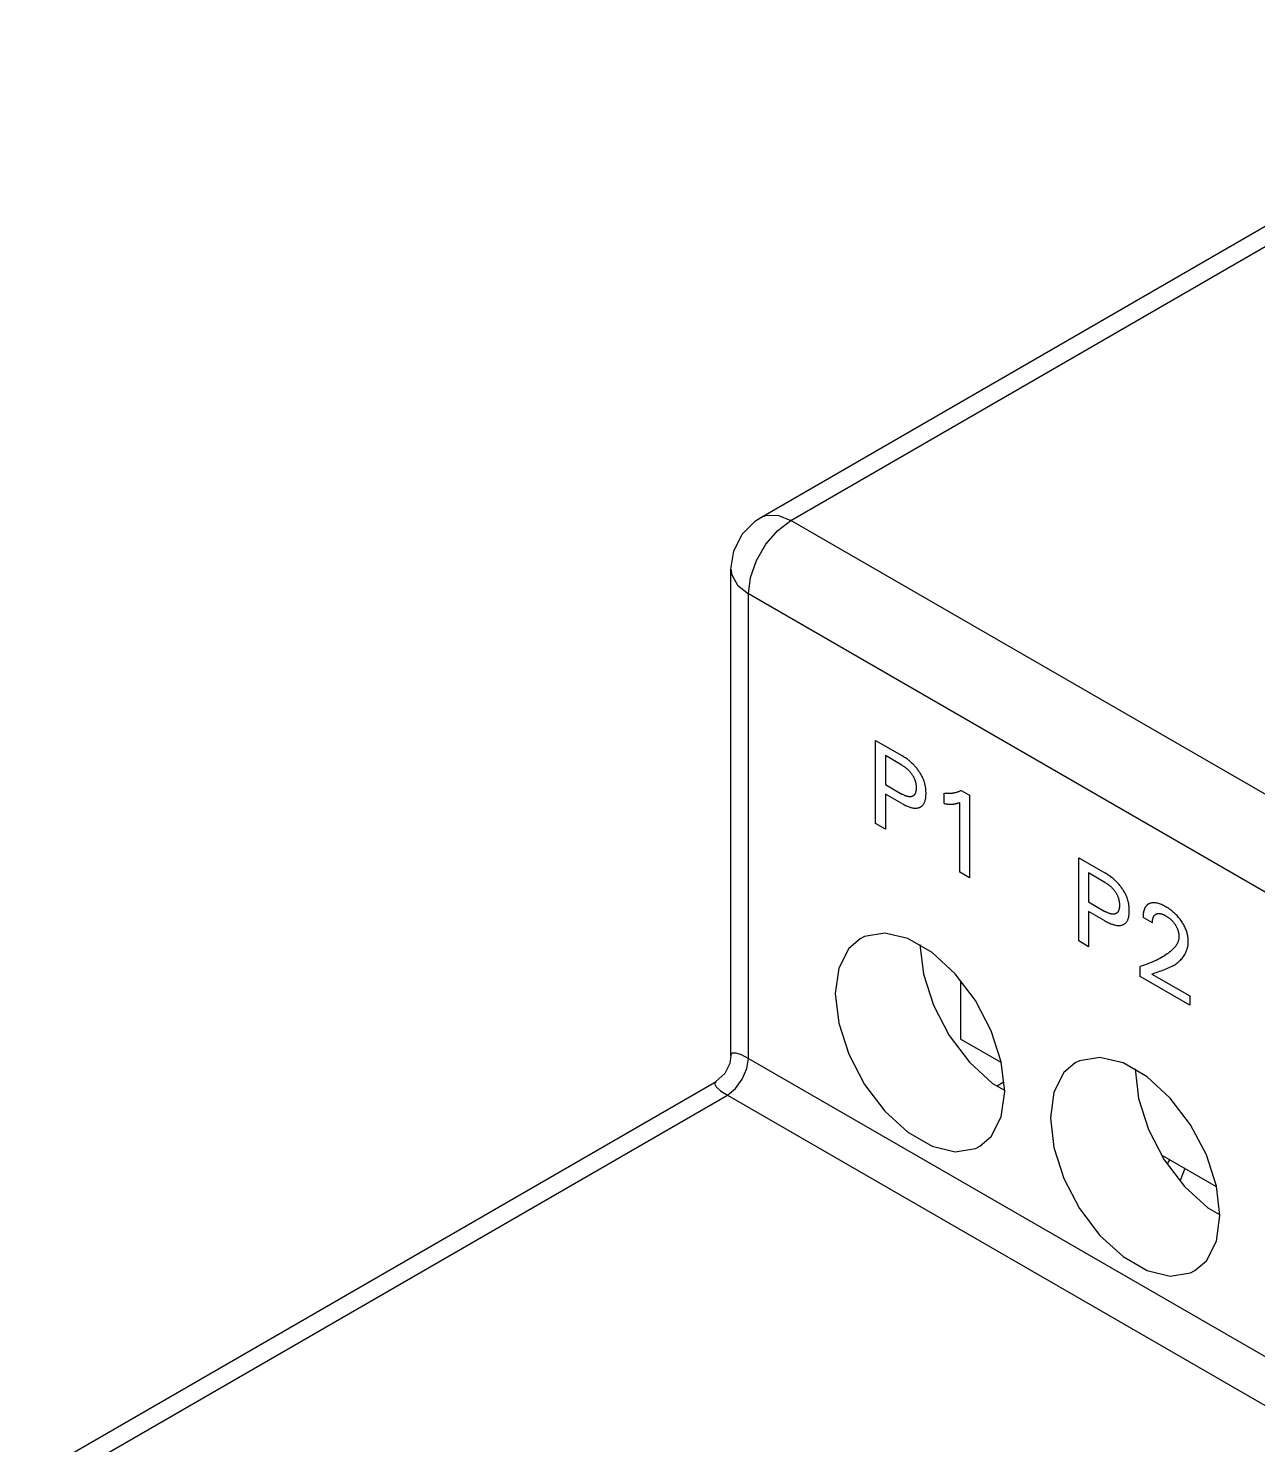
# Model space of a CAD drawing. Extents: x 0 to 420, y 0 to 297.
# Drawn here: x 171.71 to 192.24, y 201.88 to 225.53 of the extents above; entities that cross this region are included whole.
import ezdxf

# ---------------------------------------------------------------- set-up
doc = ezdxf.new("R2010")
doc.units = 0
doc.header["$LTSCALE"] = 23.1
doc.layers.add('40000_ISO', color=7, linetype='CONTINUOUS')

msp = doc.modelspace()

# ---------------------------------------------------------------- linework, layer by layer
at = {"layer": '40000_ISO', "color": 7, "linetype": 'CONTINUOUS'}
for p, q in [((183.942, 217.361), (198.084, 225.525)), ((184.442, 217.311), (198.584, 225.476)), ((183.631, 217.08), (183.855, 217.304)), ((183.855, 217.304), (183.943, 217.361)), ((183.943, 217.361), (184.026, 217.395)), ((184.026, 217.395), (184.223, 217.397)), ((184.223, 217.397), (184.442, 217.311)), ((184.223, 217.144), (184.442, 217.311)), ((208.131, 203.635), (184.442, 217.311)), ((183.49, 216.799), (183.631, 217.08)), ((184.026, 216.914), (184.223, 217.144)), ((183.869, 216.642), (184.026, 216.914)), ((183.442, 216.495), (183.49, 216.799)), ((183.769, 216.356), (183.869, 216.642)), ((183.442, 208.379), (183.442, 216.495)), ((183.442, 216.495), (183.455, 216.404)), ((183.455, 216.404), (183.551, 216.232)), ((183.735, 216.086), (183.769, 216.356)), ((183.551, 216.232), (183.735, 216.086)), ((183.735, 208.33), (183.735, 216.086)), ((207.423, 202.41), (183.735, 216.086)), ((185.857, 212.249), (185.857, 213.637)), ((185.857, 213.637), (186.294, 213.385)), ((186.021, 213.385), (186.021, 212.901)), ((186.294, 213.227), (186.021, 213.385)), ((186.31, 213.375), (186.294, 213.385)), ((186.325, 213.365), (186.31, 213.375)), ((186.341, 213.355), (186.325, 213.365)), ((186.357, 213.345), (186.341, 213.355)), ((186.373, 213.334), (186.357, 213.345)), ((186.389, 213.322), (186.373, 213.334)), ((186.405, 213.31), (186.389, 213.322)), ((186.417, 213.301), (186.405, 213.31)), ((186.429, 213.291), (186.417, 213.301)), ((186.441, 213.28), (186.429, 213.291)), ((186.453, 213.27), (186.441, 213.28)), ((186.294, 213.227), (186.303, 213.221)), ((186.303, 213.221), (186.313, 213.216)), ((186.313, 213.216), (186.323, 213.209)), ((186.323, 213.209), (186.332, 213.203)), ((186.332, 213.203), (186.342, 213.196)), ((186.342, 213.196), (186.351, 213.189)), ((186.351, 213.189), (186.361, 213.182)), ((186.361, 213.182), (186.368, 213.176)), ((186.368, 213.176), (186.375, 213.17)), ((186.375, 213.17), (186.383, 213.164)), ((186.383, 213.164), (186.39, 213.158)), ((186.39, 213.158), (186.397, 213.151)), ((186.397, 213.151), (186.404, 213.145)), ((186.404, 213.145), (186.411, 213.138)), ((186.411, 213.138), (186.418, 213.131)), ((186.418, 213.131), (186.424, 213.124)), ((186.424, 213.124), (186.43, 213.117)), ((186.43, 213.117), (186.436, 213.11)), ((186.436, 213.11), (186.442, 213.103)), ((186.442, 213.103), (186.448, 213.095)), ((186.448, 213.095), (186.454, 213.088)), ((186.465, 213.259), (186.453, 213.27)), ((186.454, 213.088), (186.459, 213.08)), ((186.459, 213.08), (186.465, 213.072)), ((186.476, 213.248), (186.465, 213.259)), ((186.465, 213.072), (186.47, 213.065)), ((186.47, 213.065), (186.475, 213.057)), ((186.475, 213.057), (186.479, 213.049)), ((186.488, 213.236), (186.476, 213.248)), ((186.479, 213.049), (186.484, 213.041)), ((186.484, 213.041), (186.488, 213.034)), ((186.5, 213.225), (186.488, 213.236)), ((186.51, 213.213), (186.5, 213.225)), ((186.52, 213.202), (186.51, 213.213)), ((186.531, 213.19), (186.52, 213.202)), ((186.541, 213.178), (186.531, 213.19)), ((186.551, 213.166), (186.541, 213.178)), ((186.56, 213.153), (186.551, 213.166)), ((186.57, 213.14), (186.56, 213.153)), ((186.579, 213.127), (186.57, 213.14)), ((186.588, 213.115), (186.579, 213.127)), ((186.596, 213.102), (186.588, 213.115)), ((186.604, 213.089), (186.596, 213.102)), ((186.612, 213.076), (186.604, 213.089)), ((186.619, 213.063), (186.612, 213.076)), ((186.626, 213.05), (186.619, 213.063)), ((186.633, 213.036), (186.626, 213.05)), ((186.021, 212.901), (186.294, 212.743)), ((186.488, 213.034), (186.493, 213.026)), ((186.493, 213.026), (186.497, 213.017)), ((186.497, 213.017), (186.501, 213.009)), ((186.501, 213.009), (186.504, 213.001)), ((186.504, 213.001), (186.508, 212.993)), ((186.508, 212.993), (186.511, 212.984)), ((186.511, 212.984), (186.514, 212.976)), ((186.514, 212.976), (186.517, 212.968)), ((186.517, 212.968), (186.519, 212.959)), ((186.519, 212.959), (186.522, 212.951)), ((186.522, 212.951), (186.524, 212.943)), ((186.524, 212.943), (186.526, 212.934)), ((186.526, 212.934), (186.528, 212.926)), ((186.528, 212.926), (186.53, 212.917)), ((186.53, 212.917), (186.531, 212.908)), ((186.531, 212.908), (186.532, 212.899)), ((186.532, 212.899), (186.533, 212.89)), ((186.533, 212.807), (186.532, 212.799)), ((186.533, 212.89), (186.534, 212.882)), ((186.534, 212.815), (186.533, 212.807)), ((186.534, 212.882), (186.535, 212.873)), ((186.535, 212.823), (186.534, 212.815)), ((186.535, 212.873), (186.535, 212.864)), ((186.535, 212.864), (186.536, 212.856)), ((186.536, 212.839), (186.535, 212.831)), ((186.535, 212.831), (186.535, 212.823)), ((186.536, 212.856), (186.536, 212.847)), ((186.536, 212.847), (186.536, 212.839)), ((186.64, 213.023), (186.633, 213.036)), ((186.646, 213.009), (186.64, 213.023)), ((186.652, 212.997), (186.646, 213.009)), ((186.657, 212.984), (186.652, 212.997)), ((186.661, 212.972), (186.657, 212.984)), ((186.666, 212.959), (186.661, 212.972)), ((186.67, 212.947), (186.666, 212.959)), ((186.674, 212.934), (186.67, 212.947)), ((186.678, 212.922), (186.674, 212.934)), ((186.681, 212.909), (186.678, 212.922)), ((186.684, 212.897), (186.681, 212.909)), ((186.687, 212.885), (186.684, 212.897)), ((186.69, 212.87), (186.687, 212.885)), ((186.692, 212.855), (186.69, 212.87)), ((186.694, 212.84), (186.692, 212.855)), ((186.696, 212.825), (186.694, 212.84)), ((186.698, 212.811), (186.696, 212.825)), ((186.699, 212.797), (186.698, 212.811)), ((186.021, 212.743), (186.021, 212.154)), ((186.294, 212.586), (186.021, 212.743)), ((186.303, 212.738), (186.294, 212.743)), ((186.294, 212.586), (186.31, 212.577)), ((186.313, 212.732), (186.303, 212.738)), ((186.31, 212.577), (186.326, 212.568)), ((186.323, 212.727), (186.313, 212.732)), ((186.332, 212.723), (186.323, 212.727)), ((186.342, 212.718), (186.332, 212.723)), ((186.352, 212.714), (186.342, 212.718)), ((186.361, 212.711), (186.352, 212.714)), ((186.369, 212.708), (186.361, 212.711)), ((186.376, 212.706), (186.369, 212.708)), ((186.383, 212.703), (186.376, 212.706)), ((186.39, 212.702), (186.383, 212.703)), ((186.398, 212.7), (186.39, 212.702)), ((186.405, 212.699), (186.398, 212.7)), ((186.412, 212.698), (186.405, 212.699)), ((186.419, 212.697), (186.412, 212.698)), ((186.425, 212.696), (186.419, 212.697)), ((186.431, 212.696), (186.425, 212.696)), ((186.437, 212.696), (186.431, 212.696)), ((186.443, 212.697), (186.437, 212.696)), ((186.449, 212.698), (186.443, 212.697)), ((186.455, 212.699), (186.449, 212.698)), ((186.46, 212.7), (186.455, 212.699)), ((186.466, 212.702), (186.46, 212.7)), ((186.471, 212.704), (186.466, 212.702)), ((186.476, 212.706), (186.471, 212.704)), ((186.48, 212.708), (186.476, 212.706)), ((186.485, 212.711), (186.48, 212.708)), ((186.489, 212.714), (186.485, 212.711)), ((186.493, 212.717), (186.489, 212.714)), ((186.497, 212.721), (186.493, 212.717)), ((186.501, 212.724), (186.497, 212.721)), ((186.505, 212.728), (186.501, 212.724)), ((186.508, 212.733), (186.505, 212.728)), ((186.511, 212.738), (186.508, 212.733)), ((186.514, 212.743), (186.511, 212.738)), ((186.517, 212.748), (186.514, 212.743)), ((186.52, 212.753), (186.517, 212.748)), ((186.522, 212.759), (186.52, 212.753)), ((186.524, 212.765), (186.522, 212.759)), ((186.526, 212.771), (186.524, 212.765)), ((186.528, 212.777), (186.526, 212.771)), ((186.53, 212.784), (186.528, 212.777)), ((186.531, 212.792), (186.53, 212.784)), ((186.532, 212.799), (186.531, 212.792)), ((186.653, 212.565), (186.658, 212.573)), ((186.658, 212.573), (186.663, 212.581)), ((186.663, 212.581), (186.668, 212.59)), ((186.668, 212.59), (186.673, 212.599)), ((186.673, 212.599), (186.677, 212.608)), ((186.677, 212.608), (186.68, 212.618)), ((186.68, 212.618), (186.684, 212.628)), ((186.684, 212.628), (186.687, 212.638)), ((186.687, 212.638), (186.69, 212.65)), ((186.69, 212.65), (186.692, 212.662)), ((186.692, 212.662), (186.694, 212.674)), ((186.694, 212.674), (186.696, 212.687)), ((186.696, 212.687), (186.698, 212.7)), ((186.698, 212.7), (186.699, 212.713)), ((186.699, 212.782), (186.699, 212.797)), ((186.7, 212.768), (186.699, 212.782)), ((186.699, 212.727), (186.7, 212.741)), ((186.699, 212.713), (186.699, 212.727)), ((186.7, 212.754), (186.7, 212.768)), ((186.7, 212.741), (186.7, 212.754)), ((187.001, 212.582), (187.001, 212.755)), ((187.011, 212.754), (187.001, 212.755)), ((187.001, 212.582), (187.016, 212.58)), ((187.022, 212.753), (187.011, 212.754)), ((187.016, 212.58), (187.03, 212.578)), ((187.033, 212.752), (187.022, 212.753)), ((187.03, 212.578), (187.045, 212.577)), ((187.043, 212.751), (187.033, 212.752)), ((187.054, 212.75), (187.043, 212.751)), ((187.045, 212.577), (187.06, 212.576)), ((187.064, 212.75), (187.054, 212.75)), ((187.06, 212.576), (187.075, 212.575)), ((187.074, 212.75), (187.064, 212.75)), ((187.084, 212.75), (187.074, 212.75)), ((187.075, 212.575), (187.085, 212.574)), ((187.095, 212.751), (187.084, 212.75)), ((187.085, 212.574), (187.096, 212.574)), ((187.105, 212.751), (187.095, 212.751)), ((187.096, 212.574), (187.107, 212.574)), ((187.115, 212.752), (187.105, 212.751)), ((187.107, 212.574), (187.117, 212.574)), ((187.125, 212.753), (187.115, 212.752)), ((187.117, 212.574), (187.128, 212.574)), ((187.134, 212.754), (187.125, 212.753)), ((187.128, 212.574), (187.138, 212.575)), ((187.144, 212.755), (187.134, 212.754)), ((187.138, 212.575), (187.147, 212.575)), ((187.154, 212.756), (187.144, 212.755)), ((187.147, 212.575), (187.156, 212.576)), ((187.163, 212.758), (187.154, 212.756)), ((187.156, 212.576), (187.165, 212.577)), ((187.173, 212.76), (187.163, 212.758)), ((187.165, 212.577), (187.174, 212.578)), ((187.182, 212.762), (187.173, 212.76)), ((187.174, 212.578), (187.183, 212.579)), ((187.191, 212.764), (187.182, 212.762)), ((187.183, 212.579), (187.192, 212.581)), ((187.201, 212.767), (187.191, 212.764)), ((187.192, 212.581), (187.199, 212.582)), ((187.199, 212.582), (187.207, 212.584)), ((187.21, 212.769), (187.201, 212.767)), ((187.207, 212.584), (187.214, 212.586)), ((187.219, 212.772), (187.21, 212.769)), ((187.214, 212.586), (187.222, 212.588)), ((187.228, 212.775), (187.219, 212.772)), ((187.222, 212.588), (187.23, 212.59)), ((187.237, 212.779), (187.228, 212.775)), ((187.23, 212.59), (187.238, 212.593)), ((187.246, 212.782), (187.237, 212.779)), ((187.238, 212.593), (187.251, 212.597)), ((187.255, 212.786), (187.246, 212.782)), ((187.251, 212.597), (187.264, 212.602)), ((187.263, 212.79), (187.255, 212.786)), ((187.272, 212.794), (187.263, 212.79)), ((187.264, 211.436), (187.264, 212.602)), ((187.28, 212.798), (187.272, 212.794)), ((187.289, 212.802), (187.28, 212.798)), ((187.289, 212.802), (187.425, 212.723)), ((187.425, 212.723), (187.425, 211.343)), ((186.326, 212.568), (186.342, 212.56)), ((186.342, 212.56), (186.358, 212.552)), ((186.358, 212.552), (186.374, 212.545)), ((186.374, 212.545), (186.39, 212.538)), ((186.39, 212.538), (186.406, 212.532)), ((186.406, 212.532), (186.418, 212.527)), ((186.418, 212.527), (186.43, 212.523)), ((186.43, 212.523), (186.442, 212.52)), ((186.442, 212.52), (186.454, 212.516)), ((186.454, 212.516), (186.466, 212.514)), ((186.466, 212.514), (186.478, 212.511)), ((186.478, 212.511), (186.49, 212.509)), ((186.49, 212.509), (186.502, 212.508)), ((186.502, 212.508), (186.512, 212.507)), ((186.512, 212.507), (186.522, 212.507)), ((186.522, 212.507), (186.533, 212.507)), ((186.533, 212.507), (186.543, 212.508)), ((186.543, 212.508), (186.552, 212.509)), ((186.552, 212.509), (186.562, 212.511)), ((186.562, 212.511), (186.572, 212.513)), ((186.572, 212.513), (186.581, 212.515)), ((186.581, 212.515), (186.589, 212.518)), ((186.589, 212.518), (186.597, 212.522)), ((186.597, 212.522), (186.605, 212.525)), ((186.605, 212.525), (186.613, 212.53)), ((186.613, 212.53), (186.62, 212.534)), ((186.62, 212.534), (186.628, 212.54)), ((186.628, 212.54), (186.634, 212.545)), ((186.634, 212.545), (186.641, 212.552)), ((186.641, 212.552), (186.647, 212.558)), ((186.647, 212.558), (186.653, 212.565)), ((186.021, 212.154), (185.857, 212.249)), ((189.251, 210.289), (189.251, 211.677)), ((189.251, 211.677), (189.688, 211.425)), ((187.425, 211.343), (187.264, 211.436)), ((189.415, 211.425), (189.415, 210.941)), ((189.688, 211.268), (189.415, 211.425)), ((189.704, 211.416), (189.688, 211.425)), ((189.72, 211.406), (189.704, 211.416)), ((189.735, 211.396), (189.72, 211.406)), ((189.751, 211.385), (189.735, 211.396)), ((189.688, 211.268), (189.697, 211.262)), ((189.697, 211.262), (189.707, 211.256)), ((189.707, 211.256), (189.717, 211.25)), ((189.717, 211.25), (189.726, 211.243)), ((189.726, 211.243), (189.736, 211.237)), ((189.736, 211.237), (189.745, 211.23)), ((189.745, 211.23), (189.755, 211.223)), ((189.767, 211.374), (189.751, 211.385)), ((189.755, 211.223), (189.762, 211.217)), ((189.762, 211.217), (189.769, 211.211)), ((189.783, 211.363), (189.767, 211.374)), ((189.769, 211.211), (189.777, 211.205)), ((189.777, 211.205), (189.784, 211.198)), ((189.799, 211.351), (189.783, 211.363)), ((189.784, 211.198), (189.791, 211.192)), ((189.791, 211.192), (189.798, 211.185)), ((189.798, 211.185), (189.805, 211.178)), ((189.811, 211.341), (189.799, 211.351)), ((189.805, 211.178), (189.812, 211.171)), ((189.823, 211.331), (189.811, 211.341)), ((189.812, 211.171), (189.818, 211.164)), ((189.818, 211.164), (189.824, 211.157)), ((189.835, 211.321), (189.823, 211.331)), ((189.824, 211.157), (189.83, 211.15)), ((189.83, 211.15), (189.836, 211.143)), ((189.847, 211.31), (189.835, 211.321)), ((189.859, 211.3), (189.847, 211.31)), ((189.871, 211.288), (189.859, 211.3)), ((189.882, 211.277), (189.871, 211.288)), ((189.894, 211.265), (189.882, 211.277)), ((189.904, 211.254), (189.894, 211.265)), ((189.915, 211.242), (189.904, 211.254)), ((189.925, 211.23), (189.915, 211.242)), ((189.935, 211.218), (189.925, 211.23)), ((189.945, 211.206), (189.935, 211.218)), ((189.954, 211.194), (189.945, 211.206)), ((189.964, 211.181), (189.954, 211.194)), ((189.973, 211.168), (189.964, 211.181)), ((189.982, 211.155), (189.973, 211.168)), ((189.99, 211.143), (189.982, 211.155)), ((189.415, 210.941), (189.688, 210.784)), ((189.836, 211.143), (189.842, 211.136)), ((189.842, 211.136), (189.848, 211.128)), ((189.848, 211.128), (189.854, 211.12)), ((189.854, 211.12), (189.859, 211.113)), ((189.859, 211.113), (189.864, 211.105)), ((189.864, 211.105), (189.869, 211.097)), ((189.869, 211.097), (189.874, 211.09)), ((189.874, 211.09), (189.878, 211.082)), ((189.878, 211.082), (189.883, 211.074)), ((189.883, 211.074), (189.887, 211.066)), ((189.887, 211.066), (189.891, 211.058)), ((189.891, 211.058), (189.895, 211.05)), ((189.895, 211.05), (189.898, 211.042)), ((189.898, 211.042), (189.902, 211.033)), ((189.902, 211.033), (189.905, 211.025)), ((189.905, 211.025), (189.908, 211.017)), ((189.908, 211.017), (189.911, 211.008)), ((189.911, 211.008), (189.914, 211)), ((189.914, 211), (189.916, 210.991)), ((189.916, 210.991), (189.918, 210.983)), ((189.918, 210.983), (189.92, 210.975)), ((189.92, 210.975), (189.922, 210.967)), ((189.922, 210.967), (189.924, 210.958)), ((189.924, 210.958), (189.925, 210.949)), ((189.925, 210.949), (189.926, 210.94)), ((189.926, 210.94), (189.927, 210.931)), ((189.927, 210.931), (189.928, 210.922)), ((189.928, 210.922), (189.929, 210.913)), ((189.998, 211.13), (189.99, 211.143)), ((190.006, 211.117), (189.998, 211.13)), ((190.013, 211.103), (190.006, 211.117)), ((190.021, 211.09), (190.013, 211.103)), ((190.028, 211.077), (190.021, 211.09)), ((190.034, 211.063), (190.028, 211.077)), ((190.04, 211.049), (190.034, 211.063)), ((190.046, 211.037), (190.04, 211.049)), ((190.051, 211.025), (190.046, 211.037)), ((190.056, 211.012), (190.051, 211.025)), ((190.06, 211), (190.056, 211.012)), ((190.064, 210.987), (190.06, 211)), ((190.068, 210.975), (190.064, 210.987)), ((190.072, 210.962), (190.068, 210.975)), ((190.075, 210.95), (190.072, 210.962)), ((190.078, 210.937), (190.075, 210.95)), ((190.081, 210.925), (190.078, 210.937)), ((190.084, 210.91), (190.081, 210.925)), ((190.433, 210.915), (190.429, 210.913)), ((190.445, 210.919), (190.433, 210.915)), ((190.457, 210.922), (190.445, 210.919)), ((190.469, 210.925), (190.457, 210.922)), ((190.482, 210.926), (190.469, 210.925)), ((190.495, 210.927), (190.482, 210.926)), ((190.508, 210.927), (190.495, 210.927)), ((190.523, 210.926), (190.508, 210.927)), ((190.537, 210.924), (190.523, 210.926)), ((190.552, 210.922), (190.537, 210.924)), ((190.567, 210.918), (190.552, 210.922)), ((190.583, 210.914), (190.567, 210.918)), ((190.598, 210.909), (190.583, 210.914)), ((189.415, 210.784), (189.415, 210.194)), ((189.688, 210.626), (189.415, 210.784)), ((189.697, 210.778), (189.688, 210.784)), ((189.707, 210.773), (189.697, 210.778)), ((189.717, 210.768), (189.707, 210.773)), ((189.727, 210.763), (189.717, 210.768)), ((189.736, 210.759), (189.727, 210.763)), ((189.746, 210.755), (189.736, 210.759)), ((189.755, 210.751), (189.746, 210.755)), ((189.763, 210.748), (189.755, 210.751)), ((189.77, 210.746), (189.763, 210.748)), ((189.777, 210.744), (189.77, 210.746)), ((189.785, 210.742), (189.777, 210.744)), ((189.792, 210.74), (189.785, 210.742)), ((189.799, 210.739), (189.792, 210.74)), ((189.806, 210.738), (189.799, 210.739)), ((189.813, 210.737), (189.806, 210.738)), ((189.819, 210.737), (189.813, 210.737)), ((189.825, 210.737), (189.819, 210.737)), ((189.831, 210.737), (189.825, 210.737)), ((189.837, 210.737), (189.831, 210.737)), ((189.843, 210.738), (189.837, 210.737)), ((189.849, 210.739), (189.843, 210.738)), ((189.854, 210.741), (189.849, 210.739)), ((189.86, 210.742), (189.854, 210.741)), ((189.865, 210.744), (189.86, 210.742)), ((189.87, 210.746), (189.865, 210.744)), ((189.874, 210.749), (189.87, 210.746)), ((189.879, 210.751), (189.874, 210.749)), ((189.883, 210.754), (189.879, 210.751)), ((189.887, 210.758), (189.883, 210.754)), ((189.891, 210.761), (189.887, 210.758)), ((189.895, 210.765), (189.891, 210.761)), ((189.899, 210.769), (189.895, 210.765)), ((189.902, 210.773), (189.899, 210.769)), ((189.905, 210.778), (189.902, 210.773)), ((189.908, 210.783), (189.905, 210.778)), ((189.911, 210.788), (189.908, 210.783)), ((189.914, 210.794), (189.911, 210.788)), ((189.916, 210.799), (189.914, 210.794)), ((189.918, 210.805), (189.916, 210.799)), ((189.92, 210.811), (189.918, 210.805)), ((189.922, 210.817), (189.92, 210.811)), ((189.924, 210.825), (189.922, 210.817)), ((189.925, 210.832), (189.924, 210.825)), ((189.926, 210.84), (189.925, 210.832)), ((189.928, 210.847), (189.926, 210.84)), ((189.929, 210.863), (189.928, 210.855)), ((189.928, 210.855), (189.928, 210.847)), ((189.929, 210.913), (189.929, 210.905)), ((189.929, 210.905), (189.93, 210.896)), ((189.93, 210.879), (189.929, 210.871)), ((189.929, 210.871), (189.929, 210.863)), ((189.93, 210.896), (189.93, 210.888)), ((189.93, 210.888), (189.93, 210.879)), ((190.078, 210.668), (190.081, 210.678)), ((190.081, 210.678), (190.084, 210.69)), ((190.086, 210.895), (190.084, 210.91)), ((190.084, 210.69), (190.086, 210.702)), ((190.088, 210.88), (190.086, 210.895)), ((190.086, 210.702), (190.089, 210.715)), ((190.09, 210.866), (190.088, 210.88)), ((190.089, 210.715), (190.09, 210.727)), ((190.092, 210.851), (190.09, 210.866)), ((190.09, 210.727), (190.092, 210.74)), ((190.093, 210.837), (190.092, 210.851)), ((190.092, 210.74), (190.093, 210.754)), ((190.094, 210.823), (190.093, 210.837)), ((190.093, 210.754), (190.094, 210.767)), ((190.094, 210.809), (190.094, 210.823)), ((190.094, 210.795), (190.094, 210.809)), ((190.094, 210.781), (190.094, 210.795)), ((190.094, 210.767), (190.094, 210.781)), ((190.325, 210.714), (190.324, 210.706)), ((190.324, 210.706), (190.324, 210.698)), ((190.324, 210.698), (190.324, 210.691)), ((190.324, 210.691), (190.324, 210.683)), ((190.48, 210.593), (190.324, 210.683)), ((190.326, 210.729), (190.325, 210.721)), ((190.325, 210.721), (190.325, 210.714)), ((190.327, 210.744), (190.326, 210.736)), ((190.326, 210.736), (190.326, 210.729)), ((190.328, 210.751), (190.327, 210.744)), ((190.329, 210.758), (190.328, 210.751)), ((190.33, 210.765), (190.329, 210.758)), ((190.332, 210.772), (190.33, 210.765)), ((190.333, 210.779), (190.332, 210.772)), ((190.335, 210.786), (190.333, 210.779)), ((190.336, 210.792), (190.335, 210.786)), ((190.338, 210.798), (190.336, 210.792)), ((190.34, 210.804), (190.338, 210.798)), ((190.342, 210.81), (190.34, 210.804)), ((190.344, 210.816), (190.342, 210.81)), ((190.346, 210.821), (190.344, 210.816)), ((190.348, 210.827), (190.346, 210.821)), ((190.35, 210.832), (190.348, 210.827)), ((190.353, 210.837), (190.35, 210.832)), ((190.355, 210.842), (190.353, 210.837)), ((190.358, 210.847), (190.355, 210.842)), ((190.36, 210.852), (190.358, 210.847)), ((190.363, 210.857), (190.36, 210.852)), ((190.366, 210.861), (190.363, 210.857)), ((190.369, 210.866), (190.366, 210.861)), ((190.373, 210.87), (190.369, 210.866)), ((190.376, 210.874), (190.373, 210.87)), ((190.379, 210.877), (190.376, 210.874)), ((190.382, 210.881), (190.379, 210.877)), ((190.386, 210.884), (190.382, 210.881)), ((190.389, 210.888), (190.386, 210.884)), ((190.393, 210.891), (190.389, 210.888)), ((190.396, 210.894), (190.393, 210.891)), ((190.4, 210.897), (190.396, 210.894)), ((190.404, 210.899), (190.4, 210.897)), ((190.408, 210.902), (190.404, 210.899)), ((190.412, 210.904), (190.408, 210.902)), ((190.416, 210.907), (190.412, 210.904)), ((190.42, 210.909), (190.416, 210.907)), ((190.425, 210.911), (190.42, 210.909)), ((190.429, 210.913), (190.425, 210.911)), ((190.49, 210.672), (190.492, 210.677)), ((190.492, 210.677), (190.494, 210.683)), ((190.494, 210.683), (190.496, 210.688)), ((190.496, 210.688), (190.499, 210.694)), ((190.499, 210.694), (190.501, 210.699)), ((190.501, 210.699), (190.504, 210.703)), ((190.504, 210.703), (190.507, 210.708)), ((190.507, 210.708), (190.51, 210.712)), ((190.51, 210.712), (190.514, 210.716)), ((190.514, 210.716), (190.517, 210.72)), ((190.517, 210.72), (190.521, 210.723)), ((190.521, 210.723), (190.524, 210.727)), ((190.524, 210.727), (190.528, 210.73)), ((190.528, 210.73), (190.532, 210.733)), ((190.532, 210.733), (190.537, 210.735)), ((190.537, 210.735), (190.541, 210.738)), ((190.541, 210.738), (190.546, 210.74)), ((190.546, 210.74), (190.551, 210.742)), ((190.551, 210.742), (190.557, 210.744)), ((190.557, 210.744), (190.562, 210.745)), ((190.562, 210.745), (190.568, 210.747)), ((190.568, 210.747), (190.574, 210.747)), ((190.574, 210.747), (190.58, 210.748)), ((190.58, 210.748), (190.586, 210.748)), ((190.586, 210.748), (190.592, 210.748)), ((190.592, 210.748), (190.599, 210.748)), ((190.615, 210.903), (190.598, 210.909)), ((190.599, 210.748), (190.605, 210.747)), ((190.605, 210.747), (190.612, 210.746)), ((190.612, 210.746), (190.619, 210.745)), ((190.632, 210.896), (190.615, 210.903)), ((190.619, 210.745), (190.626, 210.743)), ((190.626, 210.743), (190.633, 210.741)), ((190.65, 210.888), (190.632, 210.896)), ((190.633, 210.741), (190.639, 210.739)), ((190.639, 210.739), (190.647, 210.737)), ((190.647, 210.737), (190.655, 210.734)), ((190.667, 210.879), (190.65, 210.888)), ((190.655, 210.734), (190.663, 210.731)), ((190.663, 210.731), (190.67, 210.727)), ((190.684, 210.87), (190.667, 210.879)), ((190.67, 210.727), (190.678, 210.723)), ((190.678, 210.723), (190.686, 210.719)), ((190.702, 210.86), (190.684, 210.87)), ((190.686, 210.719), (190.694, 210.715)), ((190.694, 210.715), (190.702, 210.711)), ((190.719, 210.85), (190.702, 210.86)), ((190.702, 210.711), (190.71, 210.706)), ((190.71, 210.706), (190.719, 210.7)), ((190.735, 210.84), (190.719, 210.85)), ((190.719, 210.7), (190.728, 210.695)), ((190.728, 210.695), (190.736, 210.689)), ((190.752, 210.829), (190.735, 210.84)), ((190.736, 210.689), (190.745, 210.683)), ((190.745, 210.683), (190.754, 210.676)), ((190.769, 210.817), (190.752, 210.829)), ((190.786, 210.805), (190.769, 210.817)), ((190.803, 210.792), (190.786, 210.805)), ((190.818, 210.78), (190.803, 210.792)), ((190.833, 210.767), (190.818, 210.78)), ((190.847, 210.754), (190.833, 210.767)), ((190.862, 210.741), (190.847, 210.754)), ((190.876, 210.727), (190.862, 210.741)), ((190.891, 210.712), (190.876, 210.727)), ((190.904, 210.698), (190.891, 210.712)), ((190.916, 210.683), (190.904, 210.698)), ((190.929, 210.668), (190.916, 210.683)), ((189.688, 210.626), (189.704, 210.617)), ((189.704, 210.617), (189.72, 210.608)), ((189.72, 210.608), (189.736, 210.6)), ((189.736, 210.6), (189.752, 210.592)), ((189.752, 210.592), (189.768, 210.585)), ((189.768, 210.585), (189.784, 210.578)), ((189.784, 210.578), (189.8, 210.572)), ((189.8, 210.572), (189.812, 210.568)), ((189.812, 210.568), (189.824, 210.564)), ((189.824, 210.564), (189.837, 210.56)), ((189.837, 210.56), (189.849, 210.557)), ((189.849, 210.557), (189.861, 210.554)), ((189.861, 210.554), (189.872, 210.552)), ((189.872, 210.552), (189.884, 210.55)), ((189.884, 210.55), (189.896, 210.549)), ((189.896, 210.549), (189.906, 210.548)), ((189.906, 210.548), (189.917, 210.548)), ((189.917, 210.548), (189.927, 210.548)), ((189.927, 210.548), (189.937, 210.548)), ((189.937, 210.548), (189.947, 210.55)), ((189.947, 210.55), (189.956, 210.551)), ((189.956, 210.551), (189.966, 210.553)), ((189.966, 210.553), (189.975, 210.556)), ((189.975, 210.556), (189.983, 210.559)), ((189.983, 210.559), (189.991, 210.562)), ((189.991, 210.562), (189.999, 210.566)), ((189.999, 210.566), (190.007, 210.57)), ((190.007, 210.57), (190.015, 210.575)), ((190.015, 210.575), (190.022, 210.58)), ((190.022, 210.58), (190.029, 210.586)), ((190.029, 210.586), (190.035, 210.592)), ((190.035, 210.592), (190.041, 210.599)), ((190.041, 210.599), (190.047, 210.606)), ((190.047, 210.606), (190.052, 210.613)), ((190.052, 210.613), (190.058, 210.622)), ((190.058, 210.622), (190.062, 210.63)), ((190.062, 210.63), (190.067, 210.639)), ((190.067, 210.639), (190.071, 210.648)), ((190.071, 210.648), (190.075, 210.658)), ((190.075, 210.658), (190.078, 210.668)), ((190.48, 210.61), (190.481, 210.619)), ((190.48, 210.602), (190.48, 210.61)), ((190.48, 210.593), (190.48, 210.602)), ((190.481, 210.619), (190.482, 210.627)), ((190.482, 210.627), (190.483, 210.636)), ((190.483, 210.636), (190.484, 210.644)), ((190.484, 210.644), (190.485, 210.652)), ((190.485, 210.652), (190.487, 210.66)), ((190.487, 210.66), (190.488, 210.666)), ((190.488, 210.666), (190.49, 210.672)), ((190.754, 210.676), (190.762, 210.67)), ((190.762, 210.67), (190.769, 210.664)), ((190.769, 210.664), (190.776, 210.658)), ((190.776, 210.658), (190.782, 210.653)), ((190.782, 210.653), (190.789, 210.647)), ((190.789, 210.647), (190.795, 210.64)), ((190.795, 210.64), (190.802, 210.634)), ((190.802, 210.634), (190.808, 210.627)), ((190.808, 210.627), (190.814, 210.621)), ((190.814, 210.621), (190.82, 210.614)), ((190.82, 210.614), (190.826, 210.607)), ((190.826, 210.607), (190.832, 210.601)), ((190.832, 210.601), (190.837, 210.594)), ((190.837, 210.594), (190.843, 210.586)), ((190.843, 210.586), (190.848, 210.579)), ((190.848, 210.579), (190.853, 210.572)), ((190.853, 210.572), (190.858, 210.564)), ((190.858, 210.564), (190.863, 210.557)), ((190.863, 210.557), (190.867, 210.55)), ((190.867, 210.55), (190.872, 210.543)), ((190.872, 210.543), (190.876, 210.535)), ((190.876, 210.535), (190.88, 210.528)), ((190.88, 210.528), (190.884, 210.521)), ((190.884, 210.521), (190.887, 210.513)), ((190.887, 210.513), (190.891, 210.505)), ((190.891, 210.505), (190.894, 210.498)), ((190.894, 210.498), (190.897, 210.49)), ((190.897, 210.49), (190.9, 210.483)), ((190.9, 210.483), (190.903, 210.475)), ((190.903, 210.475), (190.906, 210.467)), ((190.906, 210.467), (190.908, 210.459)), ((190.908, 210.459), (190.91, 210.452)), ((190.91, 210.452), (190.912, 210.444)), ((190.912, 210.444), (190.914, 210.436)), ((190.941, 210.652), (190.929, 210.668)), ((190.953, 210.636), (190.941, 210.652)), ((190.965, 210.62), (190.953, 210.636)), ((190.975, 210.605), (190.965, 210.62)), ((190.985, 210.589), (190.975, 210.605)), ((190.995, 210.573), (190.985, 210.589)), ((191.004, 210.557), (190.995, 210.573)), ((191.012, 210.541), (191.004, 210.557)), ((191.021, 210.525), (191.012, 210.541)), ((191.028, 210.508), (191.021, 210.525)), ((191.035, 210.492), (191.028, 210.508)), ((191.042, 210.476), (191.035, 210.492)), ((191.048, 210.459), (191.042, 210.476)), ((191.053, 210.443), (191.048, 210.459)), ((191.058, 210.426), (191.053, 210.443)), ((185.6, 210.327), (185.409, 210.165)), ((185.673, 210.364), (185.6, 210.327)), ((186.012, 210.42), (185.673, 210.364)), ((186.398, 210.328), (186.012, 210.42)), ((186.8, 210.095), (186.398, 210.328)), ((186.599, 210.228), (186.656, 209.735)), ((189.415, 210.194), (189.251, 210.289)), ((190.878, 210.217), (190.869, 210.203)), ((190.886, 210.23), (190.878, 210.217)), ((190.894, 210.245), (190.886, 210.23)), ((190.899, 210.254), (190.894, 210.245)), ((190.903, 210.264), (190.899, 210.254)), ((190.907, 210.274), (190.903, 210.264)), ((190.911, 210.285), (190.907, 210.274)), ((190.914, 210.296), (190.911, 210.285)), ((190.914, 210.436), (190.916, 210.429)), ((190.917, 210.307), (190.914, 210.296)), ((190.916, 210.429), (190.918, 210.42)), ((190.919, 210.319), (190.917, 210.307)), ((190.918, 210.42), (190.919, 210.412)), ((190.919, 210.412), (190.92, 210.404)), ((190.921, 210.331), (190.919, 210.319)), ((190.92, 210.404), (190.921, 210.396)), ((190.921, 210.396), (190.922, 210.388)), ((190.922, 210.344), (190.921, 210.331)), ((190.922, 210.388), (190.923, 210.38)), ((190.923, 210.357), (190.922, 210.344)), ((190.923, 210.38), (190.923, 210.372)), ((190.923, 210.372), (190.923, 210.364)), ((190.923, 210.364), (190.923, 210.357)), ((191.062, 210.41), (191.058, 210.426)), ((191.066, 210.393), (191.062, 210.41)), ((191.07, 210.376), (191.066, 210.393)), ((191.069, 210.189), (191.073, 210.205)), ((191.073, 210.358), (191.07, 210.376)), ((191.075, 210.341), (191.073, 210.358)), ((191.073, 210.205), (191.075, 210.222)), ((191.077, 210.324), (191.075, 210.341)), ((191.075, 210.222), (191.077, 210.239)), ((191.078, 210.307), (191.077, 210.324)), ((191.077, 210.239), (191.078, 210.256)), ((191.079, 210.291), (191.078, 210.307)), ((191.078, 210.256), (191.079, 210.275)), ((191.079, 210.275), (191.079, 210.291)), ((185.409, 210.165), (185.242, 209.838)), ((187.187, 209.741), (186.8, 210.095)), ((190.572, 209.981), (190.541, 209.966)), ((190.602, 209.997), (190.572, 209.981)), ((190.631, 210.013), (190.602, 209.997)), ((190.661, 210.03), (190.631, 210.013)), ((190.683, 210.043), (190.661, 210.03)), ((190.704, 210.057), (190.683, 210.043)), ((190.725, 210.072), (190.704, 210.057)), ((190.746, 210.087), (190.725, 210.072)), ((190.767, 210.102), (190.746, 210.087)), ((190.787, 210.119), (190.767, 210.102)), ((190.806, 210.136), (190.787, 210.119)), ((190.818, 210.146), (190.806, 210.136)), ((190.828, 210.157), (190.818, 210.146)), ((190.839, 210.168), (190.828, 210.157)), ((190.849, 210.179), (190.839, 210.168)), ((190.859, 210.191), (190.849, 210.179)), ((190.869, 210.203), (190.859, 210.191)), ((190.935, 209.957), (190.949, 209.97)), ((190.949, 209.97), (190.962, 209.984)), ((190.962, 209.984), (190.975, 209.999)), ((190.975, 209.999), (190.988, 210.015)), ((190.988, 210.015), (191, 210.031)), ((191, 210.031), (191.011, 210.049)), ((191.011, 210.049), (191.019, 210.061)), ((191.019, 210.061), (191.026, 210.073)), ((191.026, 210.073), (191.033, 210.086)), ((191.033, 210.086), (191.04, 210.1)), ((191.04, 210.1), (191.046, 210.113)), ((191.046, 210.113), (191.051, 210.128)), ((191.051, 210.128), (191.057, 210.142)), ((191.057, 210.142), (191.061, 210.157)), ((191.061, 210.157), (191.066, 210.173)), ((191.066, 210.173), (191.069, 210.189)), ((185.242, 209.838), (185.185, 209.411)), ((186.656, 209.735), (186.824, 209.215)), ((187.525, 209.294), (187.187, 209.741)), ((190.31, 209.875), (190.275, 209.864)), ((190.275, 209.698), (190.275, 209.864)), ((190.344, 209.886), (190.31, 209.875)), ((190.379, 209.898), (190.344, 209.886)), ((190.413, 209.911), (190.379, 209.898)), ((190.445, 209.924), (190.413, 209.911)), ((190.478, 209.937), (190.445, 209.924)), ((190.471, 209.736), (190.496, 209.746)), ((190.471, 209.736), (191.104, 209.371)), ((190.51, 209.951), (190.478, 209.937)), ((190.496, 209.746), (190.522, 209.756)), ((190.541, 209.966), (190.51, 209.951)), ((190.522, 209.756), (190.548, 209.765)), ((190.548, 209.765), (190.601, 209.784)), ((190.601, 209.784), (190.627, 209.793)), ((190.627, 209.793), (190.654, 209.802)), ((190.654, 209.802), (190.68, 209.812)), ((190.68, 209.812), (190.707, 209.823)), ((190.707, 209.823), (190.733, 209.833)), ((190.733, 209.833), (190.758, 209.845)), ((190.758, 209.845), (190.784, 209.857)), ((190.784, 209.857), (190.809, 209.869)), ((190.809, 209.869), (190.826, 209.878)), ((190.826, 209.878), (190.842, 209.888)), ((190.842, 209.888), (190.858, 209.898)), ((190.858, 209.898), (190.874, 209.909)), ((190.874, 209.909), (190.89, 209.92)), ((190.89, 209.92), (190.905, 209.932)), ((190.905, 209.932), (190.92, 209.944)), ((190.92, 209.944), (190.935, 209.957)), ((187.278, 209.621), (187.278, 208.652)), ((191.104, 209.219), (190.275, 209.698)), ((185.185, 209.411), (185.242, 208.918)), ((187.789, 208.791), (187.525, 209.294)), ((191.104, 209.371), (191.104, 209.219)), ((186.824, 209.215), (187.087, 208.712)), ((185.242, 208.918), (185.409, 208.399)), ((187.956, 208.272), (187.789, 208.791)), ((187.087, 208.712), (187.426, 208.265)), ((187.957, 208.26), (187.278, 208.652)), ((183.442, 208.379), (183.423, 208.243)), ((183.442, 208.379), (183.463, 208.42)), ((183.463, 208.42), (183.522, 208.423)), ((183.522, 208.423), (183.615, 208.392)), ((183.615, 208.392), (183.735, 208.33)), ((183.708, 208.158), (183.735, 208.33)), ((183.735, 208.33), (207.423, 194.653)), ((185.409, 208.399), (185.673, 207.896)), ((189.604, 208.346), (189.265, 208.29)), ((189.99, 208.254), (189.604, 208.346)), ((183.341, 208.077), (183.192, 207.946)), ((183.423, 208.243), (183.341, 208.077)), ((183.632, 207.981), (183.708, 208.158)), ((187.426, 208.265), (187.812, 207.911)), ((188.013, 207.778), (187.956, 208.272)), ((189.001, 208.091), (188.834, 207.765)), ((189.192, 208.253), (189.001, 208.091)), ((189.265, 208.29), (189.192, 208.253)), ((190.392, 208.021), (189.99, 208.254)), ((190.191, 208.154), (190.248, 207.661)), ((171.709, 201.316), (183.193, 207.946)), ((183.192, 207.946), (183.168, 207.908)), ((183.168, 207.908), (183.194, 207.855)), ((183.194, 207.855), (183.268, 207.79)), ((183.517, 207.826), (183.632, 207.981)), ((185.673, 207.896), (186.012, 207.449)), ((187.812, 207.911), (188.011, 207.796)), ((187.996, 207.931), (187.886, 207.868)), ((190.779, 207.667), (190.392, 208.021)), ((172.209, 201.267), (183.382, 207.717)), ((183.268, 207.79), (183.382, 207.717)), ((183.382, 207.717), (183.517, 207.826)), ((183.382, 207.717), (207.07, 194.041)), ((187.956, 207.351), (188.013, 207.778)), ((188.834, 207.765), (188.777, 207.338)), ((190.248, 207.661), (190.416, 207.142)), ((191.117, 207.221), (190.779, 207.667)), ((186.012, 207.449), (186.398, 207.095)), ((187.789, 207.025), (187.956, 207.351)), ((188.777, 207.338), (188.834, 206.844)), ((190.416, 207.142), (190.679, 206.638)), ((191.381, 206.717), (191.117, 207.221)), ((186.398, 207.095), (186.8, 206.862)), ((187.599, 206.863), (187.789, 207.025)), ((186.8, 206.862), (187.187, 206.77)), ((187.187, 206.77), (187.525, 206.826)), ((187.525, 206.826), (187.599, 206.863)), ((188.834, 206.844), (189.001, 206.325)), ((191.55, 206.186), (190.642, 206.71)), ((191.548, 206.198), (191.381, 206.717)), ((190.679, 206.638), (191.018, 206.191)), ((190.732, 206.568), (190.771, 206.635)), ((191.023, 206.49), (190.943, 206.29)), ((189.001, 206.325), (189.265, 205.822)), ((191.018, 206.191), (191.404, 205.837)), ((191.605, 205.705), (191.548, 206.198)), ((189.265, 205.822), (189.604, 205.375)), ((191.404, 205.837), (191.603, 205.722)), ((191.548, 205.278), (191.605, 205.705)), ((189.604, 205.375), (189.99, 205.021)), ((191.381, 204.951), (191.548, 205.278)), ((189.99, 205.021), (190.392, 204.789)), ((190.392, 204.789), (190.779, 204.696)), ((191.117, 204.752), (191.191, 204.789)), ((191.191, 204.789), (191.381, 204.951)), ((190.779, 204.696), (191.117, 204.752))]:
    msp.add_line(p, q, dxfattribs=at)

doc.saveas('drawing.dxf')
